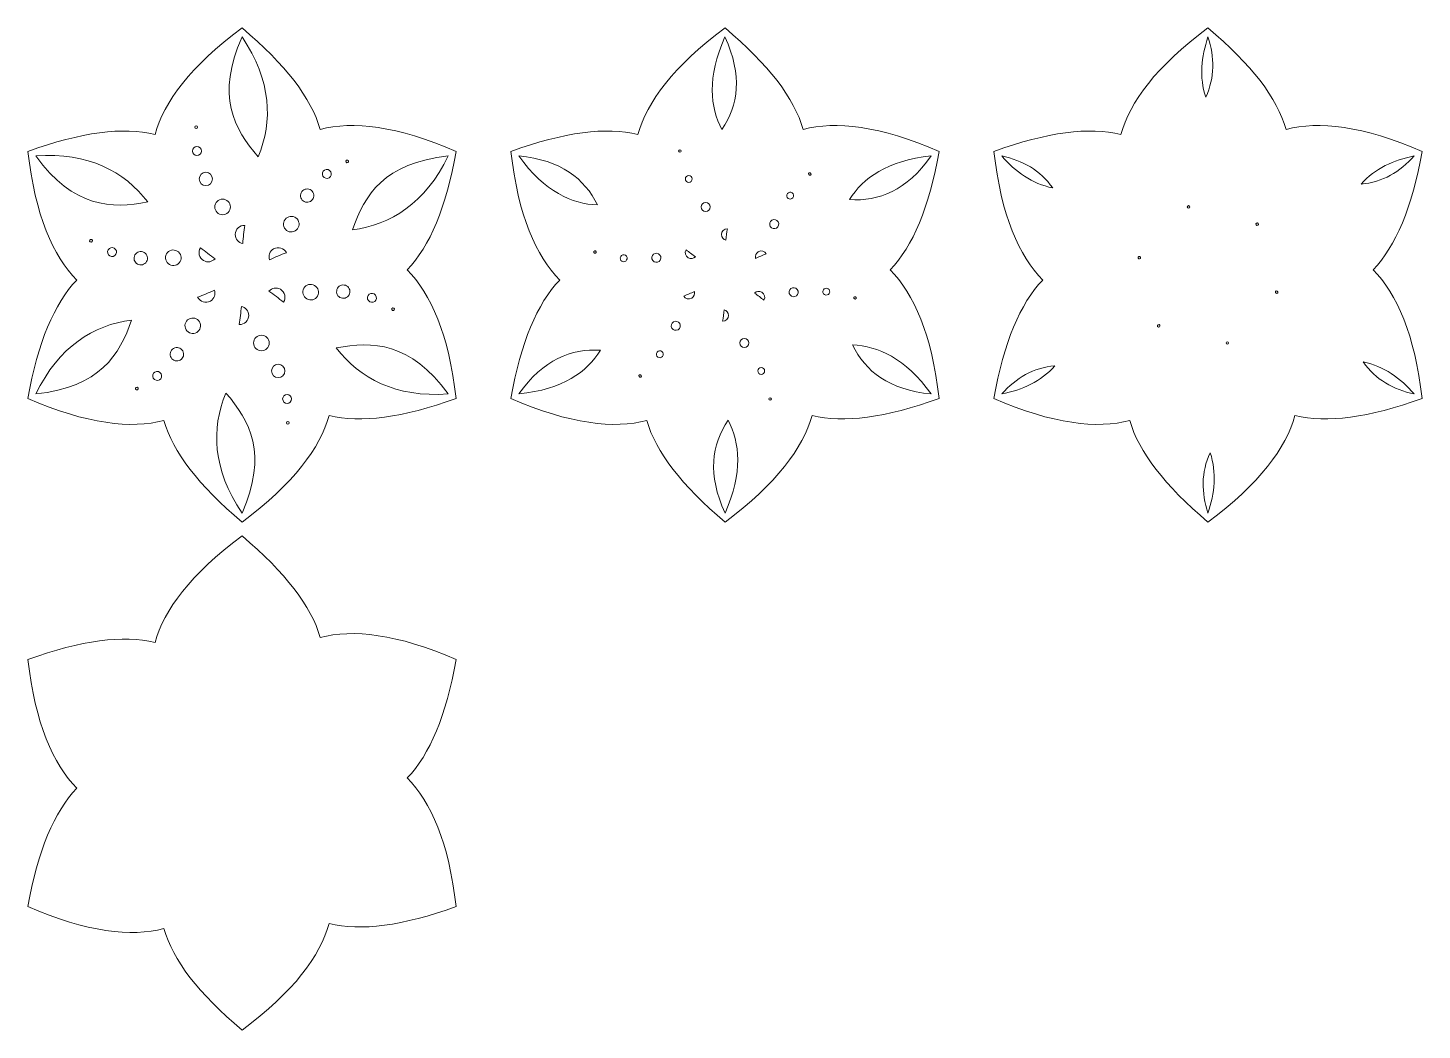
# Model space of a CAD drawing. Header units: millimetres. Extents: x -358 to 358, y -389 to 389.
# Drawn here: x -358 to 358, y -389 to 126 of the extents above; entities that cross this region are included whole.
import ezdxf

# ---------------------------------------------------------------- set-up
doc = ezdxf.new("R2010")
doc.units = ezdxf.units.MM
doc.header["$MEASUREMENT"] = 0
doc.layers.add('layer 1', color=7, linetype='Continuous')

msp = doc.modelspace()

# ---------------------------------------------------------------- linework, layer by layer
at = {"layer": 'layer 1', "lineweight": 9}
for points, knots in [([(-163.2601, 1.3988), (-151.602, 13.5417), (-143.2993, 33.4373), (-138.1295, 62.2852), (-138.1295, 62.2852), (-168.4233, 75.4363), (-191.2037, 78.0145), (-207.9508, 73.5782), (-207.9508, 73.5782), (-212.6379, 89.7459), (-225.7165, 106.8841), (-248.1146, 125.7852), (-248.1146, 125.7852), (-274.6507, 106.1256), (-288.2737, 87.6863), (-292.8053, 70.9646), (-292.8053, 70.9646), (-309.1505, 74.9892), (-330.5318, 72.2318), (-358.0997, 62.2852), (-358.0997, 62.2852), (-354.3421, 29.4745), (-345.1848, 8.4568), (-332.9691, -3.8284), (-332.9691, -3.8284), (-344.6272, -15.9713), (-352.9299, -35.8669), (-358.0997, -64.7148), (-358.0997, -64.7148), (-327.8059, -77.8659), (-305.0255, -80.4441), (-288.2784, -76.0078), (-288.2784, -76.0078), (-283.5913, -92.1755), (-270.5127, -109.3137), (-248.1146, -128.2148), (-248.1146, -128.2148), (-221.5785, -108.5552), (-207.9555, -90.1159), (-203.4239, -73.3942), (-203.4239, -73.3942), (-187.0787, -77.4188), (-165.6974, -74.6614), (-138.1295, -64.7148), (-138.1295, -64.7148), (-141.8871, -31.9041), (-151.0444, -10.8864), (-163.2601, 1.3988)], [0, 0, 0, 0, 0.07692308, 0.07692308, 0.07692308, 0.07692308, 0.15384615, 0.15384615, 0.15384615, 0.15384615, 0.23076923, 0.23076923, 0.23076923, 0.23076923, 0.30769231, 0.30769231, 0.30769231, 0.30769231, 0.38461538, 0.38461538, 0.38461538, 0.38461538, 0.46153846, 0.46153846, 0.46153846, 0.46153846, 0.53846154, 0.53846154, 0.53846154, 0.53846154, 0.61538462, 0.61538462, 0.61538462, 0.61538462, 0.69230769, 0.69230769, 0.69230769, 0.69230769, 0.76923077, 0.76923077, 0.76923077, 0.76923077, 0.84615385, 0.84615385, 0.84615385, 0.84615385, 1, 1, 1, 1]), ([(84.8132, 1.3988), (96.4713, 13.5417), (104.774, 33.4373), (109.9438, 62.2852), (109.9438, 62.2852), (79.65, 75.4363), (56.8696, 78.0145), (40.1225, 73.5782), (40.1225, 73.5782), (35.4354, 89.7459), (22.3568, 106.8841), (-0.0413, 125.7852), (-0.0413, 125.7852), (-26.5774, 106.1256), (-40.2004, 87.6863), (-44.732, 70.9646), (-44.732, 70.9646), (-61.0772, 74.9892), (-82.4585, 72.2318), (-110.0264, 62.2852), (-110.0264, 62.2852), (-106.2688, 29.4745), (-97.1115, 8.4568), (-84.8958, -3.8284), (-84.8958, -3.8284), (-96.5539, -15.9713), (-104.8566, -35.8669), (-110.0264, -64.7148), (-110.0264, -64.7148), (-79.7326, -77.8659), (-56.9522, -80.4441), (-40.2051, -76.0078), (-40.2051, -76.0078), (-35.518, -92.1755), (-22.4394, -109.3137), (-0.0413, -128.2148), (-0.0413, -128.2148), (26.4948, -108.5552), (40.1178, -90.1159), (44.6494, -73.3942), (44.6494, -73.3942), (60.9946, -77.4188), (82.3759, -74.6614), (109.9438, -64.7148), (109.9438, -64.7148), (106.1862, -31.9041), (97.0289, -10.8864), (84.8132, 1.3988)], [0, 0, 0, 0, 0.07692308, 0.07692308, 0.07692308, 0.07692308, 0.15384615, 0.15384615, 0.15384615, 0.15384615, 0.23076923, 0.23076923, 0.23076923, 0.23076923, 0.30769231, 0.30769231, 0.30769231, 0.30769231, 0.38461538, 0.38461538, 0.38461538, 0.38461538, 0.46153846, 0.46153846, 0.46153846, 0.46153846, 0.53846154, 0.53846154, 0.53846154, 0.53846154, 0.61538462, 0.61538462, 0.61538462, 0.61538462, 0.69230769, 0.69230769, 0.69230769, 0.69230769, 0.76923077, 0.76923077, 0.76923077, 0.76923077, 0.84615385, 0.84615385, 0.84615385, 0.84615385, 1, 1, 1, 1]), ([(332.8865, 1.3988), (344.5446, 13.5417), (352.8473, 33.4373), (358.0171, 62.2852), (358.0171, 62.2852), (327.7233, 75.4363), (304.9429, 78.0145), (288.1958, 73.5782), (288.1958, 73.5782), (283.5087, 89.7459), (270.4301, 106.8841), (248.032, 125.7852), (248.032, 125.7852), (221.4959, 106.1256), (207.8729, 87.6863), (203.3413, 70.9646), (203.3413, 70.9646), (186.9961, 74.9892), (165.6148, 72.2318), (138.0469, 62.2852), (138.0469, 62.2852), (141.8045, 29.4745), (150.9618, 8.4568), (163.1775, -3.8284), (163.1775, -3.8284), (151.5194, -15.9713), (143.2167, -35.8669), (138.0469, -64.7148), (138.0469, -64.7148), (168.3407, -77.8659), (191.1211, -80.4441), (207.8682, -76.0078), (207.8682, -76.0078), (212.5553, -92.1755), (225.6339, -109.3137), (248.032, -128.2148), (248.032, -128.2148), (274.5681, -108.5552), (288.1911, -90.1159), (292.7227, -73.3942), (292.7227, -73.3942), (309.0679, -77.4188), (330.4492, -74.6614), (358.0171, -64.7148), (358.0171, -64.7148), (354.2595, -31.9041), (345.1022, -10.8864), (332.8865, 1.3988)], [0, 0, 0, 0, 0.07692308, 0.07692308, 0.07692308, 0.07692308, 0.15384615, 0.15384615, 0.15384615, 0.15384615, 0.23076923, 0.23076923, 0.23076923, 0.23076923, 0.30769231, 0.30769231, 0.30769231, 0.30769231, 0.38461538, 0.38461538, 0.38461538, 0.38461538, 0.46153846, 0.46153846, 0.46153846, 0.46153846, 0.53846154, 0.53846154, 0.53846154, 0.53846154, 0.61538462, 0.61538462, 0.61538462, 0.61538462, 0.69230769, 0.69230769, 0.69230769, 0.69230769, 0.76923077, 0.76923077, 0.76923077, 0.76923077, 0.84615385, 0.84615385, 0.84615385, 0.84615385, 1, 1, 1, 1]), ([(-239.8274, 59.4826), (-252.2785, 73.735), (-261.4995, 90.8251), (-248.1148, 121.1343), (-248.1148, 121.1343), (-232.941, 98.4562), (-232.2172, 77.855), (-239.8274, 59.4826)], [0, 0, 0, 0, 0.33333333, 0.33333333, 0.33333333, 0.33333333, 1, 1, 1, 1]), ([(-1.6239, 73.4704), (-7.7142, 85.2735), (-9.3806, 99.9861), (-0.0415, 121.1343), (-0.0415, 121.1343), (9.0332, 101.1506), (6.8037, 86.1645), (-1.6239, 73.4704)], [0, 0, 0, 0, 0.33333333, 0.33333333, 0.33333333, 0.33333333, 1, 1, 1, 1]), ([(246.8906, 90.2158), (243.4612, 100.5074), (244.585, 110.8851), (248.0318, 121.1343), (248.0318, 121.1343), (251.4064, 110.6437), (251.6645, 100.3083), (246.8906, 90.2158)], [0, 0, 0, 0, 0.33333333, 0.33333333, 0.33333333, 0.33333333, 1, 1, 1, 1]), ([(-271.651, 74.0549), (-272.0435, 74.0549), (-272.3596, 74.371), (-272.3596, 74.7635), (-272.3596, 74.7635), (-272.3596, 75.1559), (-272.0435, 75.472), (-271.651, 75.472), (-271.651, 75.472), (-271.2584, 75.472), (-270.9425, 75.1561), (-270.9425, 74.7635), (-270.9425, 74.7635), (-270.9425, 74.371), (-271.2586, 74.0549), (-271.651, 74.0549)], [0, 0, 0, 0, 0.2, 0.2, 0.2, 0.2, 0.4, 0.4, 0.4, 0.4, 0.6, 0.6, 0.6, 0.6, 1, 1, 1, 1]), ([(-271.2899, 60.1789), (-272.5635, 60.1789), (-273.5936, 61.209), (-273.5936, 62.4826), (-273.5936, 62.4826), (-273.5936, 63.7561), (-272.5633, 64.7862), (-271.2899, 64.7862), (-271.2899, 64.7862), (-270.0164, 64.7862), (-268.9863, 63.7561), (-268.9863, 62.4826), (-268.9863, 62.4826), (-268.9863, 61.2092), (-270.0164, 60.1789), (-271.2899, 60.1789)], [0, 0, 0, 0, 0.2, 0.2, 0.2, 0.2, 0.4, 0.4, 0.4, 0.4, 0.6, 0.6, 0.6, 0.6, 1, 1, 1, 1]), ([(-296.5365, 36.3108), (-315.105, 32.654), (-334.5159, 33.2136), (-354.0721, 59.9597), (-354.0721, 59.9597), (-326.8454, 61.7615), (-308.6424, 52.0877), (-296.5365, 36.3108)], [0, 0, 0, 0, 0.33333333, 0.33333333, 0.33333333, 0.33333333, 1, 1, 1, 1]), ([(-194.6973, 56.8033), (-194.8935, 57.1431), (-194.7779, 57.5748), (-194.438, 57.7711), (-194.438, 57.7711), (-194.098, 57.9673), (-193.6663, 57.8517), (-193.4701, 57.5118), (-193.4701, 57.5118), (-193.2739, 57.1716), (-193.3895, 56.7401), (-193.7295, 56.5439), (-193.7295, 56.5439), (-194.0694, 56.3476), (-194.5011, 56.4633), (-194.6973, 56.8033)], [0, 0, 0, 0, 0.2, 0.2, 0.2, 0.2, 0.4, 0.4, 0.4, 0.4, 0.6, 0.6, 0.6, 0.6, 1, 1, 1, 1]), ([(-142.1573, 59.9598), (-154.2102, 35.4799), (-171.6894, 24.5525), (-191.4055, 21.957), (-191.4055, 21.957), (-185.2881, 39.8662), (-175.0982, 56.3967), (-142.1573, 59.9598)], [0, 0, 0, 0, 0.33333333, 0.33333333, 0.33333333, 0.33333333, 1, 1, 1, 1]), ([(-105.9988, 59.9597), (-84.1551, 57.8267), (-72.2915, 48.4028), (-65.5119, 34.7572), (-65.5119, 34.7572), (-78.7788, 35.3844), (-92.3535, 41.2975), (-105.9988, 59.9597)], [0, 0, 0, 0, 0.33333333, 0.33333333, 0.33333333, 0.33333333, 1, 1, 1, 1]), ([(-23.8445, 62.4826), (-23.8445, 62.8312), (-23.565, 63.1104), (-23.2166, 63.1104), (-23.2166, 63.1104), (-22.8682, 63.1104), (-22.5888, 62.831), (-22.5888, 62.4826), (-22.5888, 62.4826), (-22.5888, 62.1342), (-22.868, 61.8547), (-23.2166, 61.8547), (-23.2166, 61.8547), (-23.5652, 61.8547), (-23.8445, 62.134), (-23.8445, 62.4826)], [0, 0, 0, 0, 0.2, 0.2, 0.2, 0.2, 0.4, 0.4, 0.4, 0.4, 0.6, 0.6, 0.6, 0.6, 1, 1, 1, 1]), ([(63.8466, 37.4984), (71.0233, 48.6743), (82.9316, 57.4738), (105.916, 59.9598), (105.916, 59.9598), (93.147, 42.1091), (79.054, 36.5469), (63.8466, 37.4984)], [0, 0, 0, 0, 0.33333333, 0.33333333, 0.33333333, 0.33333333, 1, 1, 1, 1]), ([(142.0745, 59.9597), (152.8469, 57.6368), (161.9267, 52.6927), (168.2802, 43.5121), (168.2802, 43.5121), (157.6527, 45.688), (149.2272, 51.8501), (142.0745, 59.9597)], [0, 0, 0, 0, 0.33333333, 0.33333333, 0.33333333, 0.33333333, 1, 1, 1, 1]), ([(326.6424, 45.4889), (333.8406, 53.6047), (343.3898, 57.8202), (353.9893, 59.9598), (353.9893, 59.9598), (346.5915, 51.7921), (337.7698, 46.4009), (326.6424, 45.4889)], [0, 0, 0, 0, 0.33333333, 0.33333333, 0.33333333, 0.33333333, 1, 1, 1, 1]), ([(-266.7027, 44.7033), (-268.5995, 44.7033), (-270.1349, 46.2386), (-270.1349, 48.1355), (-270.1349, 48.1355), (-270.1349, 50.0323), (-268.5995, 51.5677), (-266.7027, 51.5677), (-266.7027, 51.5677), (-264.8058, 51.5677), (-263.2705, 50.0323), (-263.2705, 48.1355), (-263.2705, 48.1355), (-263.2705, 46.2386), (-264.8058, 44.7033), (-266.7027, 44.7033)], [0, 0, 0, 0, 0.2, 0.2, 0.2, 0.2, 0.4, 0.4, 0.4, 0.4, 0.6, 0.6, 0.6, 0.6, 1, 1, 1, 1]), ([(-203.3869, 48.7093), (-204.4897, 48.0726), (-205.8971, 48.4495), (-206.5337, 49.5524), (-206.5337, 49.5524), (-207.1705, 50.6554), (-206.7935, 52.0626), (-205.6906, 52.6994), (-205.6906, 52.6994), (-204.5878, 53.3362), (-203.1804, 52.959), (-202.5438, 51.8561), (-202.5438, 51.8561), (-201.907, 50.7533), (-202.284, 49.3461), (-203.3869, 48.7093)], [0, 0, 0, 0, 0.2, 0.2, 0.2, 0.2, 0.4, 0.4, 0.4, 0.4, 0.6, 0.6, 0.6, 0.6, 1, 1, 1, 1]), ([(43.2206, 51.2481), (43.5226, 51.4224), (43.9042, 51.3199), (44.0783, 51.0182), (44.0783, 51.0182), (44.2526, 50.7164), (44.1502, 50.3348), (43.8485, 50.1607), (43.8485, 50.1607), (43.5467, 49.9864), (43.1651, 50.0885), (42.9908, 50.3903), (42.9908, 50.3903), (42.8166, 50.6923), (42.9188, 51.0739), (43.2206, 51.2481)], [0, 0, 0, 0, 0.2, 0.2, 0.2, 0.2, 0.4, 0.4, 0.4, 0.4, 0.6, 0.6, 0.6, 0.6, 1, 1, 1, 1]), ([(-217.6425, 37.842), (-218.5908, 39.4848), (-218.0289, 41.5821), (-216.3861, 42.5306), (-216.3861, 42.5306), (-214.7435, 43.4789), (-212.6461, 42.917), (-211.6977, 41.2742), (-211.6977, 41.2742), (-210.7492, 39.6314), (-211.3113, 37.5341), (-212.9539, 36.5856), (-212.9539, 36.5856), (-214.5967, 35.6373), (-216.694, 36.1992), (-217.6425, 37.842)], [0, 0, 0, 0, 0.2, 0.2, 0.2, 0.2, 0.4, 0.4, 0.4, 0.4, 0.6, 0.6, 0.6, 0.6, 1, 1, 1, 1]), ([(-18.6294, 49.8919), (-17.6576, 49.8919), (-16.873, 49.1073), (-16.873, 48.1355), (-16.873, 48.1355), (-16.873, 47.1637), (-17.6576, 46.3791), (-18.6294, 46.3791), (-18.6294, 46.3791), (-19.6012, 46.3791), (-20.3858, 47.1637), (-20.3858, 48.1355), (-20.3858, 48.1355), (-20.3858, 49.1073), (-19.6012, 49.8919), (-18.6294, 49.8919)], [0, 0, 0, 0, 0.2, 0.2, 0.2, 0.2, 0.4, 0.4, 0.4, 0.4, 0.6, 0.6, 0.6, 0.6, 1, 1, 1, 1]), ([(-262.0904, 33.7497), (-262.0904, 35.9621), (-260.2991, 37.7533), (-258.0867, 37.7533), (-258.0867, 37.7533), (-255.8741, 37.7533), (-254.083, 35.9622), (-254.083, 33.7497), (-254.083, 33.7497), (-254.083, 31.5373), (-255.8743, 29.746), (-258.0867, 29.746), (-258.0867, 29.746), (-260.2991, 29.746), (-262.0904, 31.5373), (-262.0904, 33.7497)], [0, 0, 0, 0, 0.2, 0.2, 0.2, 0.2, 0.4, 0.4, 0.4, 0.4, 0.6, 0.6, 0.6, 0.6, 1, 1, 1, 1]), ([(-10.0134, 36.0775), (-8.7259, 36.0775), (-7.6855, 35.0372), (-7.6855, 33.7497), (-7.6855, 33.7497), (-7.6855, 32.4623), (-8.726, 31.4218), (-10.0134, 31.4218), (-10.0134, 31.4218), (-11.3007, 31.4218), (-12.3412, 32.4623), (-12.3412, 33.7497), (-12.3412, 33.7497), (-12.3412, 35.037), (-11.3007, 36.0775), (-10.0134, 36.0775)], [0, 0, 0, 0, 0.2, 0.2, 0.2, 0.2, 0.4, 0.4, 0.4, 0.4, 0.6, 0.6, 0.6, 0.6, 1, 1, 1, 1]), ([(31.8822, 38.6799), (31.3962, 39.5215), (31.6835, 40.5933), (32.5251, 41.0792), (32.5251, 41.0792), (33.3667, 41.5651), (34.4385, 41.2779), (34.9243, 40.4363), (34.9243, 40.4363), (35.4103, 39.5947), (35.1231, 38.5229), (34.2815, 38.0371), (34.2815, 38.0371), (33.4399, 37.5511), (32.368, 37.8383), (31.8822, 38.6799)], [0, 0, 0, 0, 0.2, 0.2, 0.2, 0.2, 0.4, 0.4, 0.4, 0.4, 0.6, 0.6, 0.6, 0.6, 1, 1, 1, 1]), ([(-226.2878, 22.9016), (-227.394, 24.8176), (-226.7383, 27.2646), (-224.8223, 28.3708), (-224.8223, 28.3708), (-222.9064, 29.477), (-220.4595, 28.8213), (-219.3533, 26.9053), (-219.3533, 26.9053), (-218.247, 24.9892), (-218.9025, 22.5425), (-220.8187, 21.4361), (-220.8187, 21.4361), (-222.7346, 20.3299), (-225.1816, 20.9857), (-226.2878, 22.9016)], [0, 0, 0, 0, 0.2, 0.2, 0.2, 0.2, 0.4, 0.4, 0.4, 0.4, 0.6, 0.6, 0.6, 0.6, 1, 1, 1, 1]), ([(237.4079, 33.7497), (237.4079, 34.1121), (237.6974, 34.4017), (238.0599, 34.4017), (238.0599, 34.4017), (238.4226, 34.4017), (238.712, 34.1123), (238.712, 33.7497), (238.712, 33.7497), (238.712, 33.3872), (238.4224, 33.0976), (238.0599, 33.0976), (238.0599, 33.0976), (237.6974, 33.0976), (237.4079, 33.3872), (237.4079, 33.7497)], [0, 0, 0, 0, 0.2, 0.2, 0.2, 0.2, 0.4, 0.4, 0.4, 0.4, 0.6, 0.6, 0.6, 0.6, 1, 1, 1, 1]), ([(-247.7794, 14.9432), (-249.9463, 15.3615), (-251.5812, 17.267), (-251.5812, 19.5567), (-251.5812, 19.5567), (-251.5812, 22.2476), (-249.3255, 24.3892), (-246.6399, 24.2491), (-246.6399, 24.2491), (-247.1441, 21.2081), (-247.5212, 18.0994), (-247.7794, 14.9432)], [0, 0, 0, 0, 0.25, 0.25, 0.25, 0.25, 0.5, 0.5, 0.5, 0.5, 1, 1, 1, 1]), ([(-1.8321, 19.5567), (-1.8321, 21.2211), (-0.4916, 22.5685), (1.1703, 22.5795), (1.1703, 22.5795), (0.8774, 20.6195), (0.6357, 18.6335), (0.4433, 16.6266), (0.4433, 16.6266), (-0.8658, 16.9587), (-1.8321, 18.1435), (-1.8321, 19.5567)], [0, 0, 0, 0, 0.25, 0.25, 0.25, 0.25, 0.5, 0.5, 0.5, 0.5, 1, 1, 1, 1]), ([(24.0889, 26.9196), (25.2038, 27.5632), (26.625, 27.1823), (27.2687, 26.0674), (27.2687, 26.0674), (27.9126, 24.9525), (27.5317, 23.5312), (26.4167, 22.8876), (26.4167, 22.8876), (25.3018, 22.2439), (23.8804, 22.6246), (23.2367, 23.7395), (23.2367, 23.7395), (22.593, 24.8545), (22.974, 26.2759), (24.0889, 26.9196)], [0, 0, 0, 0, 0.2, 0.2, 0.2, 0.2, 0.4, 0.4, 0.4, 0.4, 0.6, 0.6, 0.6, 0.6, 1, 1, 1, 1]), ([(273.0001, 25.4681), (273.314, 25.6495), (273.7094, 25.5434), (273.8908, 25.2295), (273.8908, 25.2295), (274.0721, 24.9155), (273.9662, 24.5201), (273.6521, 24.3388), (273.6521, 24.3388), (273.3383, 24.1576), (272.9426, 24.2636), (272.7614, 24.5774), (272.7614, 24.5774), (272.5801, 24.8913), (272.6862, 25.287), (273.0001, 25.4681)], [0, 0, 0, 0, 0.2, 0.2, 0.2, 0.2, 0.4, 0.4, 0.4, 0.4, 0.6, 0.6, 0.6, 0.6, 1, 1, 1, 1]), ([(-325.0683, 16.0368), (-325.2646, 15.697), (-325.6963, 15.5814), (-326.0361, 15.7776), (-326.0361, 15.7776), (-326.3761, 15.9738), (-326.4918, 16.4055), (-326.2955, 16.7454), (-326.2955, 16.7454), (-326.0991, 17.0854), (-325.6676, 17.201), (-325.3276, 17.0048), (-325.3276, 17.0048), (-324.9877, 16.8085), (-324.8721, 16.3769), (-325.0683, 16.0368)], [0, 0, 0, 0, 0.2, 0.2, 0.2, 0.2, 0.4, 0.4, 0.4, 0.4, 0.6, 0.6, 0.6, 0.6, 1, 1, 1, 1]), ([(-312.8708, 9.4117), (-313.5076, 8.3087), (-314.9148, 7.9316), (-316.0176, 8.5684), (-316.0176, 8.5684), (-317.1206, 9.2051), (-317.4975, 10.6124), (-316.8607, 11.7153), (-316.8607, 11.7153), (-316.2241, 12.8181), (-314.8169, 13.1952), (-313.7141, 12.5585), (-313.7141, 12.5585), (-312.6112, 11.9217), (-312.234, 10.5145), (-312.8708, 9.4117)], [0, 0, 0, 0, 0.2, 0.2, 0.2, 0.2, 0.4, 0.4, 0.4, 0.4, 0.6, 0.6, 0.6, 0.6, 1, 1, 1, 1]), ([(-297.1748, 5.6465), (-298.1233, 4.0037), (-300.2206, 3.4418), (-301.8634, 4.3901), (-301.8634, 4.3901), (-303.506, 5.3386), (-304.0681, 7.4359), (-303.1196, 9.0787), (-303.1196, 9.0787), (-302.1712, 10.7215), (-300.0738, 11.2834), (-298.4312, 10.3351), (-298.4312, 10.3351), (-296.7884, 9.3865), (-296.2263, 7.2893), (-297.1748, 5.6465)], [0, 0, 0, 0, 0.2, 0.2, 0.2, 0.2, 0.4, 0.4, 0.4, 0.4, 0.6, 0.6, 0.6, 0.6, 1, 1, 1, 1]), ([(-285.3826, 4.1641), (-287.2986, 5.2703), (-287.9542, 7.7171), (-286.848, 9.6331), (-286.848, 9.6331), (-285.7418, 11.5494), (-283.2951, 12.2049), (-281.3788, 11.0987), (-281.3788, 11.0987), (-279.4628, 9.9925), (-278.8072, 7.5455), (-279.9134, 5.6295), (-279.9134, 5.6295), (-281.0197, 3.7136), (-283.4667, 3.0578), (-285.3826, 4.1641)], [0, 0, 0, 0, 0.2, 0.2, 0.2, 0.2, 0.4, 0.4, 0.4, 0.4, 0.6, 0.6, 0.6, 0.6, 1, 1, 1, 1]), ([(-267.8365, 6.1688), (-270.1669, 7.5142), (-270.8939, 10.5385), (-269.4297, 12.7943), (-269.4297, 12.7943), (-267.0481, 10.8371), (-264.5446, 8.9562), (-261.9402, 7.1545), (-261.9402, 7.1545), (-263.3859, 5.4871), (-265.8537, 5.0239), (-267.8365, 6.1688)], [0, 0, 0, 0, 0.25, 0.25, 0.25, 0.25, 0.5, 0.5, 0.5, 0.5, 1, 1, 1, 1]), ([(-233.9538, 6.5739), (-234.6749, 8.6596), (-233.8422, 11.0283), (-231.8592, 12.1731), (-231.8592, 12.1731), (-229.5289, 13.5186), (-226.5462, 12.6359), (-225.3247, 10.24), (-225.3247, 10.24), (-228.2107, 9.1561), (-231.0912, 7.9284), (-233.9538, 6.5739)], [0, 0, 0, 0, 0.25, 0.25, 0.25, 0.25, 0.5, 0.5, 0.5, 0.5, 1, 1, 1, 1]), ([(-67.3362, 10.8773), (-67.1621, 11.1792), (-66.7803, 11.2814), (-66.4787, 11.1071), (-66.4787, 11.1071), (-66.1768, 10.933), (-66.0745, 10.5514), (-66.2487, 10.2496), (-66.2487, 10.2496), (-66.423, 9.9476), (-66.8046, 9.8454), (-67.1064, 10.0197), (-67.1064, 10.0197), (-67.4084, 10.194), (-67.5105, 10.5757), (-67.3362, 10.8773)], [0, 0, 0, 0, 0.2, 0.2, 0.2, 0.2, 0.4, 0.4, 0.4, 0.4, 0.6, 0.6, 0.6, 0.6, 1, 1, 1, 1]), ([(-53.595, 8.2408), (-53.1092, 9.0824), (-52.0374, 9.3696), (-51.1958, 8.8836), (-51.1958, 8.8836), (-50.3542, 8.3978), (-50.0669, 7.326), (-50.5529, 6.4844), (-50.5529, 6.4844), (-51.0387, 5.6428), (-52.1106, 5.3556), (-52.9522, 5.8415), (-52.9522, 5.8415), (-53.7938, 6.3274), (-54.081, 7.3992), (-53.595, 8.2408)], [0, 0, 0, 0, 0.2, 0.2, 0.2, 0.2, 0.4, 0.4, 0.4, 0.4, 0.6, 0.6, 0.6, 0.6, 1, 1, 1, 1]), ([(-34.1435, 9.6473), (-33.0286, 9.0036), (-32.6477, 7.5824), (-33.2914, 6.4675), (-33.2914, 6.4675), (-33.9351, 5.3525), (-35.3565, 4.9716), (-36.4714, 5.6153), (-36.4714, 5.6153), (-37.5863, 6.2591), (-37.9671, 7.6804), (-37.3234, 8.7953), (-37.3234, 8.7953), (-36.6797, 9.9102), (-35.2585, 10.291), (-34.1435, 9.6473)], [0, 0, 0, 0, 0.2, 0.2, 0.2, 0.2, 0.4, 0.4, 0.4, 0.4, 0.6, 0.6, 0.6, 0.6, 1, 1, 1, 1]), ([(-20.0419, 11.7317), (-18.491, 10.4979), (-16.8919, 9.2957), (-15.25, 8.1257), (-15.25, 8.1257), (-16.1923, 7.1579), (-17.7015, 6.9136), (-18.9253, 7.6201), (-18.9253, 7.6201), (-20.3667, 8.4523), (-20.8634, 10.287), (-20.0419, 11.7317)], [0, 0, 0, 0, 0.25, 0.25, 0.25, 0.25, 0.5, 0.5, 0.5, 0.5, 1, 1, 1, 1]), ([(15.6522, 7.2861), (15.2852, 8.586), (15.8281, 10.0151), (17.052, 10.7218), (17.052, 10.7218), (18.4933, 11.554), (20.3305, 11.0669), (21.1709, 9.6331), (21.1709, 9.6331), (19.3271, 8.9068), (17.4863, 8.123), (15.6522, 7.2861)], [0, 0, 0, 0, 0.25, 0.25, 0.25, 0.25, 0.5, 0.5, 0.5, 0.5, 1, 1, 1, 1]), ([(212.4398, 7.0667), (212.1259, 7.2479), (212.02, 7.6434), (212.2012, 7.9574), (212.2012, 7.9574), (212.3825, 8.2715), (212.7778, 8.3774), (213.0918, 8.1961), (213.0918, 8.1961), (213.4057, 8.0149), (213.5118, 7.6192), (213.3305, 7.3054), (213.3305, 7.3054), (213.1493, 6.9915), (212.7537, 6.8854), (212.4398, 7.0667)], [0, 0, 0, 0, 0.2, 0.2, 0.2, 0.2, 0.4, 0.4, 0.4, 0.4, 0.6, 0.6, 0.6, 0.6, 1, 1, 1, 1]), ([(-209.3812, -12.0627), (-210.4874, -13.979), (-212.9341, -14.6345), (-214.8504, -13.5283), (-214.8504, -13.5283), (-216.7664, -12.4221), (-217.422, -9.9751), (-216.3158, -8.0591), (-216.3158, -8.0591), (-215.2095, -6.1432), (-212.7625, -5.4874), (-210.8466, -6.5937), (-210.8466, -6.5937), (-208.9306, -7.6999), (-208.275, -10.1467), (-209.3812, -12.0627)], [0, 0, 0, 0, 0.2, 0.2, 0.2, 0.2, 0.4, 0.4, 0.4, 0.4, 0.6, 0.6, 0.6, 0.6, 1, 1, 1, 1]), ([(-193.1096, -11.5083), (-194.058, -13.1511), (-196.1554, -13.713), (-197.798, -12.7647), (-197.798, -12.7647), (-199.4408, -11.8161), (-200.0029, -9.7189), (-199.0544, -8.0761), (-199.0544, -8.0761), (-198.1059, -6.4333), (-196.0086, -5.8714), (-194.3658, -6.8197), (-194.3658, -6.8197), (-192.7232, -7.7682), (-192.1611, -9.8655), (-193.1096, -11.5083)], [0, 0, 0, 0, 0.2, 0.2, 0.2, 0.2, 0.4, 0.4, 0.4, 0.4, 0.6, 0.6, 0.6, 0.6, 1, 1, 1, 1]), ([(-270.9045, -12.6696), (-268.0185, -11.5857), (-265.138, -10.358), (-262.2754, -9.0035), (-262.2754, -9.0035), (-261.5543, -11.0892), (-262.387, -13.4579), (-264.37, -14.6027), (-264.37, -14.6027), (-266.7003, -15.9482), (-269.683, -15.0655), (-270.9045, -12.6696)], [0, 0, 0, 0, 0.25, 0.25, 0.25, 0.25, 0.5, 0.5, 0.5, 0.5, 1, 1, 1, 1]), ([(-226.7995, -15.2239), (-229.1811, -13.2667), (-231.6846, -11.3858), (-234.289, -9.5841), (-234.289, -9.5841), (-232.8433, -7.9167), (-230.3755, -7.4535), (-228.3927, -8.5984), (-228.3927, -8.5984), (-226.0623, -9.9438), (-225.3353, -12.9681), (-226.7995, -15.2239)], [0, 0, 0, 0, 0.25, 0.25, 0.25, 0.25, 0.5, 0.5, 0.5, 0.5, 1, 1, 1, 1]), ([(-182.5151, -14.9881), (-183.618, -14.3513), (-183.9952, -12.9441), (-183.3584, -11.8413), (-183.3584, -11.8413), (-182.7216, -10.7383), (-181.3144, -10.3612), (-180.2116, -10.998), (-180.2116, -10.998), (-179.1086, -11.6347), (-178.7317, -13.042), (-179.3685, -14.1449), (-179.3685, -14.1449), (-180.0051, -15.2477), (-181.4123, -15.6248), (-182.5151, -14.9881)], [0, 0, 0, 0, 0.2, 0.2, 0.2, 0.2, 0.4, 0.4, 0.4, 0.4, 0.6, 0.6, 0.6, 0.6, 1, 1, 1, 1]), ([(-21.2535, -12.0627), (-19.4097, -11.3364), (-17.5689, -10.5526), (-15.7348, -9.7157), (-15.7348, -9.7157), (-15.3678, -11.0156), (-15.9107, -12.4447), (-17.1346, -13.1514), (-17.1346, -13.1514), (-18.5759, -13.9836), (-20.4131, -13.4965), (-21.2535, -12.0627)], [0, 0, 0, 0, 0.25, 0.25, 0.25, 0.25, 0.5, 0.5, 0.5, 0.5, 1, 1, 1, 1]), ([(15.1674, -10.5553), (16.1097, -9.5875), (17.6189, -9.3432), (18.8427, -10.0497), (18.8427, -10.0497), (20.2841, -10.8819), (20.7808, -12.7166), (19.9593, -14.1613), (19.9593, -14.1613), (18.4084, -12.9275), (16.8093, -11.7253), (15.1674, -10.5553)], [0, 0, 0, 0, 0.25, 0.25, 0.25, 0.25, 0.5, 0.5, 0.5, 0.5, 1, 1, 1, 1]), ([(33.2088, -8.8971), (33.8525, -7.7821), (35.2739, -7.4012), (36.3888, -8.0449), (36.3888, -8.0449), (37.5037, -8.6887), (37.8845, -10.11), (37.2408, -11.2249), (37.2408, -11.2249), (36.5971, -12.3398), (35.1759, -12.7206), (34.0609, -12.0769), (34.0609, -12.0769), (32.946, -11.4332), (32.5651, -10.012), (33.2088, -8.8971)], [0, 0, 0, 0, 0.2, 0.2, 0.2, 0.2, 0.4, 0.4, 0.4, 0.4, 0.6, 0.6, 0.6, 0.6, 1, 1, 1, 1]), ([(51.1132, -11.3132), (50.2716, -10.8274), (49.9843, -9.7556), (50.4703, -8.914), (50.4703, -8.914), (50.9561, -8.0724), (52.028, -7.7852), (52.8696, -8.2711), (52.8696, -8.2711), (53.7112, -8.757), (53.9984, -9.8288), (53.5124, -10.6704), (53.5124, -10.6704), (53.0266, -11.512), (51.9548, -11.7992), (51.1132, -11.3132)], [0, 0, 0, 0, 0.2, 0.2, 0.2, 0.2, 0.4, 0.4, 0.4, 0.4, 0.6, 0.6, 0.6, 0.6, 1, 1, 1, 1]), ([(66.1661, -12.6792), (66.3404, -12.3772), (66.722, -12.275), (67.0238, -12.4493), (67.0238, -12.4493), (67.3258, -12.6236), (67.4279, -13.0053), (67.2536, -13.3069), (67.2536, -13.3069), (67.0795, -13.6088), (66.6977, -13.711), (66.3961, -13.5367), (66.3961, -13.5367), (66.0942, -13.3626), (65.9919, -12.981), (66.1661, -12.6792)], [0, 0, 0, 0, 0.2, 0.2, 0.2, 0.2, 0.4, 0.4, 0.4, 0.4, 0.6, 0.6, 0.6, 0.6, 1, 1, 1, 1]), ([(282.7335, -9.735), (282.9147, -9.4211), (283.3103, -9.315), (283.6242, -9.4963), (283.6242, -9.4963), (283.9381, -9.6775), (284.044, -10.073), (283.8628, -10.387), (283.8628, -10.387), (283.6815, -10.7011), (283.2862, -10.807), (282.9722, -10.6257), (282.9722, -10.6257), (282.6583, -10.4445), (282.5522, -10.0488), (282.7335, -9.735)], [0, 0, 0, 0, 0.2, 0.2, 0.2, 0.2, 0.4, 0.4, 0.4, 0.4, 0.6, 0.6, 0.6, 0.6, 1, 1, 1, 1]), ([(-249.5893, -26.6787), (-249.0851, -23.6377), (-248.708, -20.529), (-248.4498, -17.3728), (-248.4498, -17.3728), (-246.2829, -17.7911), (-244.648, -19.6966), (-244.648, -21.9863), (-244.648, -21.9863), (-244.648, -24.6772), (-246.9037, -26.8188), (-249.5893, -26.6787)], [0, 0, 0, 0, 0.25, 0.25, 0.25, 0.25, 0.5, 0.5, 0.5, 0.5, 1, 1, 1, 1]), ([(-170.9016, -19.4344), (-171.2415, -19.2381), (-171.3571, -18.8065), (-171.1609, -18.4664), (-171.1609, -18.4664), (-170.9646, -18.1266), (-170.5329, -18.011), (-170.1931, -18.2072), (-170.1931, -18.2072), (-169.8531, -18.4034), (-169.7374, -18.8351), (-169.9337, -19.175), (-169.9337, -19.175), (-170.1301, -19.515), (-170.5616, -19.6306), (-170.9016, -19.4344)], [0, 0, 0, 0, 0.2, 0.2, 0.2, 0.2, 0.4, 0.4, 0.4, 0.4, 0.6, 0.6, 0.6, 0.6, 1, 1, 1, 1]), ([(-1.2529, -25.0091), (-0.96, -23.0491), (-0.7183, -21.0631), (-0.5259, -19.0562), (-0.5259, -19.0562), (0.7832, -19.3883), (1.7495, -20.5731), (1.7495, -21.9863), (1.7495, -21.9863), (1.7495, -23.6507), (0.409, -24.9981), (-1.2529, -25.0091)], [0, 0, 0, 0, 0.25, 0.25, 0.25, 0.25, 0.5, 0.5, 0.5, 0.5, 1, 1, 1, 1]), ([(-354.0719, -62.3894), (-342.019, -37.9095), (-324.5398, -26.9821), (-304.8237, -24.3866), (-304.8237, -24.3866), (-310.9411, -42.2958), (-321.131, -58.8263), (-354.0719, -62.3894)], [0, 0, 0, 0, 0.33333333, 0.33333333, 0.33333333, 0.33333333, 1, 1, 1, 1]), ([(-276.8759, -29.3349), (-277.9822, -27.4188), (-277.3267, -24.9721), (-275.4105, -23.8657), (-275.4105, -23.8657), (-273.4946, -22.7595), (-271.0476, -23.4153), (-269.9414, -25.3312), (-269.9414, -25.3312), (-268.8352, -27.2472), (-269.4909, -29.6942), (-271.4069, -30.8004), (-271.4069, -30.8004), (-273.3228, -31.9066), (-275.7697, -31.2509), (-276.8759, -29.3349)], [0, 0, 0, 0, 0.2, 0.2, 0.2, 0.2, 0.4, 0.4, 0.4, 0.4, 0.6, 0.6, 0.6, 0.6, 1, 1, 1, 1]), ([(-26.4993, -25.3172), (-25.3844, -24.6735), (-23.963, -25.0542), (-23.3193, -26.1691), (-23.3193, -26.1691), (-22.6756, -27.2841), (-23.0566, -28.7055), (-24.1715, -29.3492), (-24.1715, -29.3492), (-25.2864, -29.9928), (-26.7076, -29.6119), (-27.3513, -28.497), (-27.3513, -28.497), (-27.9952, -27.3821), (-27.6143, -25.9608), (-26.4993, -25.3172)], [0, 0, 0, 0, 0.2, 0.2, 0.2, 0.2, 0.4, 0.4, 0.4, 0.4, 0.6, 0.6, 0.6, 0.6, 1, 1, 1, 1]), ([(222.1732, -27.6591), (221.9919, -27.3451), (222.0978, -26.9497), (222.4119, -26.7684), (222.4119, -26.7684), (222.7257, -26.5872), (223.1214, -26.6932), (223.3026, -27.007), (223.3026, -27.007), (223.4839, -27.3209), (223.3778, -27.7166), (223.0639, -27.8977), (223.0639, -27.8977), (222.75, -28.0791), (222.3546, -27.973), (222.1732, -27.6591)], [0, 0, 0, 0, 0.2, 0.2, 0.2, 0.2, 0.4, 0.4, 0.4, 0.4, 0.6, 0.6, 0.6, 0.6, 1, 1, 1, 1]), ([(-238.1425, -40.1829), (-240.3551, -40.1829), (-242.1462, -38.3918), (-242.1462, -36.1793), (-242.1462, -36.1793), (-242.1462, -33.9669), (-240.3549, -32.1756), (-238.1425, -32.1756), (-238.1425, -32.1756), (-235.9301, -32.1756), (-234.1388, -33.9669), (-234.1388, -36.1793), (-234.1388, -36.1793), (-234.1388, -38.3917), (-235.9301, -40.1829), (-238.1425, -40.1829)], [0, 0, 0, 0, 0.2, 0.2, 0.2, 0.2, 0.4, 0.4, 0.4, 0.4, 0.6, 0.6, 0.6, 0.6, 1, 1, 1, 1]), ([(-142.1571, -62.3893), (-169.3838, -64.1911), (-187.5868, -54.5173), (-199.6927, -38.7404), (-199.6927, -38.7404), (-181.1242, -35.0836), (-161.7133, -35.6432), (-142.1571, -62.3893)], [0, 0, 0, 0, 0.33333333, 0.33333333, 0.33333333, 0.33333333, 1, 1, 1, 1]), ([(7.6029, -36.1793), (7.6029, -34.8919), (8.6434, -33.8514), (9.9308, -33.8514), (9.9308, -33.8514), (11.2181, -33.8514), (12.2586, -34.8919), (12.2586, -36.1793), (12.2586, -36.1793), (12.2586, -37.4666), (11.2181, -38.5071), (9.9308, -38.5071), (9.9308, -38.5071), (8.6433, -38.5071), (7.6029, -37.4668), (7.6029, -36.1793)], [0, 0, 0, 0, 0.2, 0.2, 0.2, 0.2, 0.4, 0.4, 0.4, 0.4, 0.6, 0.6, 0.6, 0.6, 1, 1, 1, 1]), ([(257.352, -36.1793), (257.352, -35.8168), (257.6416, -35.5272), (258.0041, -35.5272), (258.0041, -35.5272), (258.3666, -35.5272), (258.6561, -35.8168), (258.6561, -36.1793), (258.6561, -36.1793), (258.6561, -36.5417), (258.3666, -36.8313), (258.0041, -36.8313), (258.0041, -36.8313), (257.6414, -36.8313), (257.352, -36.5419), (257.352, -36.1793)], [0, 0, 0, 0, 0.2, 0.2, 0.2, 0.2, 0.4, 0.4, 0.4, 0.4, 0.6, 0.6, 0.6, 0.6, 1, 1, 1, 1]), ([(-284.5315, -43.7038), (-285.48, -42.061), (-284.9179, -39.9637), (-283.2753, -39.0152), (-283.2753, -39.0152), (-281.6325, -38.0669), (-279.5352, -38.6288), (-278.5867, -40.2716), (-278.5867, -40.2716), (-277.6384, -41.9144), (-278.2003, -44.0117), (-279.8431, -44.9602), (-279.8431, -44.9602), (-281.4857, -45.9085), (-283.5831, -45.3466), (-284.5315, -43.7038)], [0, 0, 0, 0, 0.2, 0.2, 0.2, 0.2, 0.4, 0.4, 0.4, 0.4, 0.6, 0.6, 0.6, 0.6, 1, 1, 1, 1]), ([(-105.9986, -62.3894), (-93.2296, -44.5387), (-79.1366, -38.9765), (-63.9292, -39.928), (-63.9292, -39.928), (-71.1059, -51.1039), (-83.0142, -59.9034), (-105.9986, -62.3894)], [0, 0, 0, 0, 0.33333333, 0.33333333, 0.33333333, 0.33333333, 1, 1, 1, 1]), ([(-35.0069, -42.8659), (-35.4929, -42.0243), (-35.2057, -40.9525), (-34.3641, -40.4667), (-34.3641, -40.4667), (-33.5225, -39.9807), (-32.4506, -40.2679), (-31.9648, -41.1095), (-31.9648, -41.1095), (-31.4788, -41.9511), (-31.7661, -43.0229), (-32.6077, -43.5088), (-32.6077, -43.5088), (-33.4493, -43.9947), (-34.5211, -43.7075), (-35.0069, -42.8659)], [0, 0, 0, 0, 0.2, 0.2, 0.2, 0.2, 0.4, 0.4, 0.4, 0.4, 0.6, 0.6, 0.6, 0.6, 1, 1, 1, 1]), ([(65.4293, -37.1868), (78.6962, -37.814), (92.2709, -43.7271), (105.9162, -62.3893), (105.9162, -62.3893), (84.0725, -60.2563), (72.2089, -50.8324), (65.4293, -37.1868)], [0, 0, 0, 0, 0.33333333, 0.33333333, 0.33333333, 0.33333333, 1, 1, 1, 1]), ([(-229.5265, -53.9973), (-231.4234, -53.9973), (-232.9587, -52.4619), (-232.9587, -50.5651), (-232.9587, -50.5651), (-232.9587, -48.6682), (-231.4234, -47.1329), (-229.5265, -47.1329), (-229.5265, -47.1329), (-227.6297, -47.1329), (-226.0943, -48.6682), (-226.0943, -50.5651), (-226.0943, -50.5651), (-226.0943, -52.4619), (-227.6297, -53.9973), (-229.5265, -53.9973)], [0, 0, 0, 0, 0.2, 0.2, 0.2, 0.2, 0.4, 0.4, 0.4, 0.4, 0.6, 0.6, 0.6, 0.6, 1, 1, 1, 1]), ([(16.7904, -50.5651), (16.7904, -49.5933), (17.575, -48.8087), (18.5468, -48.8087), (18.5468, -48.8087), (19.5186, -48.8087), (20.3032, -49.5933), (20.3032, -50.5651), (20.3032, -50.5651), (20.3032, -51.5369), (19.5186, -52.3215), (18.5468, -52.3215), (18.5468, -52.3215), (17.575, -52.3215), (16.7904, -51.5369), (16.7904, -50.5651)], [0, 0, 0, 0, 0.2, 0.2, 0.2, 0.2, 0.4, 0.4, 0.4, 0.4, 0.6, 0.6, 0.6, 0.6, 1, 1, 1, 1]), ([(142.0747, -62.3894), (149.4725, -54.2217), (158.2942, -48.8305), (169.4216, -47.9185), (169.4216, -47.9185), (162.2234, -56.0343), (152.6742, -60.2498), (142.0747, -62.3894)], [0, 0, 0, 0, 0.33333333, 0.33333333, 0.33333333, 0.33333333, 1, 1, 1, 1]), ([(353.9895, -62.3893), (343.2171, -60.0664), (334.1373, -55.1223), (327.7838, -45.9417), (327.7838, -45.9417), (338.4113, -48.1176), (346.8368, -54.2797), (353.9895, -62.3893)], [0, 0, 0, 0, 0.33333333, 0.33333333, 0.33333333, 0.33333333, 1, 1, 1, 1]), ([(-293.6854, -54.2857), (-294.3222, -53.1829), (-293.9452, -51.7757), (-292.8423, -51.1389), (-292.8423, -51.1389), (-291.7395, -50.5022), (-290.3321, -50.8791), (-289.6955, -51.982), (-289.6955, -51.982), (-289.0587, -53.085), (-289.4357, -54.4922), (-290.5386, -55.129), (-290.5386, -55.129), (-291.6414, -55.7658), (-293.0488, -55.3886), (-293.6854, -54.2857)], [0, 0, 0, 0, 0.2, 0.2, 0.2, 0.2, 0.4, 0.4, 0.4, 0.4, 0.6, 0.6, 0.6, 0.6, 1, 1, 1, 1]), ([(-43.9311, -52.5903), (-43.6293, -52.416), (-43.2477, -52.5181), (-43.0734, -52.8199), (-43.0734, -52.8199), (-42.8992, -53.1219), (-43.0014, -53.5035), (-43.3032, -53.6777), (-43.3032, -53.6777), (-43.6052, -53.852), (-43.9868, -53.7495), (-44.1609, -53.4478), (-44.1609, -53.4478), (-44.3352, -53.146), (-44.2328, -52.7644), (-43.9311, -52.5903)], [0, 0, 0, 0, 0.2, 0.2, 0.2, 0.2, 0.4, 0.4, 0.4, 0.4, 0.6, 0.6, 0.6, 0.6, 1, 1, 1, 1]), ([(-302.4997, -58.9735), (-302.1598, -58.7772), (-301.7281, -58.8929), (-301.5319, -59.2329), (-301.5319, -59.2329), (-301.3357, -59.5727), (-301.4513, -60.0044), (-301.7912, -60.2007), (-301.7912, -60.2007), (-302.1312, -60.3969), (-302.5629, -60.2813), (-302.7591, -59.9414), (-302.7591, -59.9414), (-302.9553, -59.6012), (-302.8397, -59.1697), (-302.4997, -58.9735)], [0, 0, 0, 0, 0.2, 0.2, 0.2, 0.2, 0.4, 0.4, 0.4, 0.4, 0.6, 0.6, 0.6, 0.6, 1, 1, 1, 1]), ([(-248.1144, -123.5639), (-263.2882, -100.8858), (-264.012, -80.2846), (-256.4018, -61.9122), (-256.4018, -61.9122), (-243.9507, -76.1646), (-234.7297, -93.2547), (-248.1144, -123.5639)], [0, 0, 0, 0, 0.33333333, 0.33333333, 0.33333333, 0.33333333, 1, 1, 1, 1]), ([(-227.2429, -64.9122), (-227.2429, -63.6388), (-226.2128, -62.6085), (-224.9393, -62.6085), (-224.9393, -62.6085), (-223.6657, -62.6085), (-222.6356, -63.6386), (-222.6356, -64.9122), (-222.6356, -64.9122), (-222.6356, -66.1857), (-223.6659, -67.2158), (-224.9393, -67.2158), (-224.9393, -67.2158), (-226.2128, -67.2158), (-227.2429, -66.1857), (-227.2429, -64.9122)], [0, 0, 0, 0, 0.2, 0.2, 0.2, 0.2, 0.4, 0.4, 0.4, 0.4, 0.6, 0.6, 0.6, 0.6, 1, 1, 1, 1]), ([(22.5062, -64.9122), (22.5062, -64.5638), (22.7854, -64.2843), (23.134, -64.2843), (23.134, -64.2843), (23.4826, -64.2843), (23.7619, -64.5636), (23.7619, -64.9122), (23.7619, -64.9122), (23.7619, -65.2608), (23.4824, -65.54), (23.134, -65.54), (23.134, -65.54), (22.7856, -65.54), (22.5062, -65.2606), (22.5062, -64.9122)], [0, 0, 0, 0, 0.2, 0.2, 0.2, 0.2, 0.4, 0.4, 0.4, 0.4, 0.6, 0.6, 0.6, 0.6, 1, 1, 1, 1]), ([(-225.2867, -77.1931), (-225.2867, -76.8006), (-224.9706, -76.4845), (-224.5782, -76.4845), (-224.5782, -76.4845), (-224.1857, -76.4845), (-223.8696, -76.8006), (-223.8696, -77.1931), (-223.8696, -77.1931), (-223.8696, -77.5855), (-224.1857, -77.9016), (-224.5782, -77.9016), (-224.5782, -77.9016), (-224.9708, -77.9016), (-225.2867, -77.5857), (-225.2867, -77.1931)], [0, 0, 0, 0, 0.2, 0.2, 0.2, 0.2, 0.4, 0.4, 0.4, 0.4, 0.6, 0.6, 0.6, 0.6, 1, 1, 1, 1]), ([(1.5413, -75.9), (7.6316, -87.7031), (9.298, -102.4157), (-0.0411, -123.5639), (-0.0411, -123.5639), (-9.1158, -103.5802), (-6.8863, -88.5941), (1.5413, -75.9)], [0, 0, 0, 0, 0.33333333, 0.33333333, 0.33333333, 0.33333333, 1, 1, 1, 1]), ([(248.0322, -123.5639), (244.6576, -113.0733), (244.3995, -102.7379), (249.1734, -92.6454), (249.1734, -92.6454), (252.6028, -102.937), (251.479, -113.3147), (248.0322, -123.5639)], [0, 0, 0, 0, 0.33333333, 0.33333333, 0.33333333, 0.33333333, 1, 1, 1, 1]), ([(-358.0997, -198.8502), (-354.3421, -231.6609), (-345.1848, -252.6786), (-332.9691, -264.9638), (-332.9691, -264.9638), (-344.6272, -277.1067), (-352.9299, -297.0023), (-358.0997, -325.8502), (-358.0997, -325.8502), (-327.8059, -339.0013), (-305.0255, -341.5795), (-288.2784, -337.1432), (-288.2784, -337.1432), (-283.5913, -353.3109), (-270.5127, -370.4491), (-248.1146, -389.3502), (-248.1146, -389.3502), (-221.5785, -369.6906), (-207.9555, -351.2513), (-203.4239, -334.5296), (-203.4239, -334.5296), (-187.0787, -338.5542), (-165.6974, -335.7968), (-138.1295, -325.8502), (-138.1295, -325.8502), (-141.8871, -293.0395), (-151.0444, -272.0218), (-163.2601, -259.7366), (-163.2601, -259.7366), (-151.602, -247.5937), (-143.2993, -227.6981), (-138.1295, -198.8502), (-138.1295, -198.8502), (-168.4233, -185.6991), (-191.2037, -183.1209), (-207.9508, -187.5572), (-207.9508, -187.5572), (-212.6379, -171.3895), (-225.7165, -154.2513), (-248.1146, -135.3502), (-248.1146, -135.3502), (-274.6507, -155.0098), (-288.2737, -173.4491), (-292.8053, -190.1708), (-292.8053, -190.1708), (-309.1505, -186.1462), (-330.5318, -188.9036), (-358.0997, -198.8502)], [0, 0, 0, 0, 0.07692308, 0.07692308, 0.07692308, 0.07692308, 0.15384615, 0.15384615, 0.15384615, 0.15384615, 0.23076923, 0.23076923, 0.23076923, 0.23076923, 0.30769231, 0.30769231, 0.30769231, 0.30769231, 0.38461538, 0.38461538, 0.38461538, 0.38461538, 0.46153846, 0.46153846, 0.46153846, 0.46153846, 0.53846154, 0.53846154, 0.53846154, 0.53846154, 0.61538462, 0.61538462, 0.61538462, 0.61538462, 0.69230769, 0.69230769, 0.69230769, 0.69230769, 0.76923077, 0.76923077, 0.76923077, 0.76923077, 0.84615385, 0.84615385, 0.84615385, 0.84615385, 1, 1, 1, 1])]:
    msp.add_open_spline(points, degree=3, knots=knots, dxfattribs=at)

doc.saveas('drawing.dxf')
